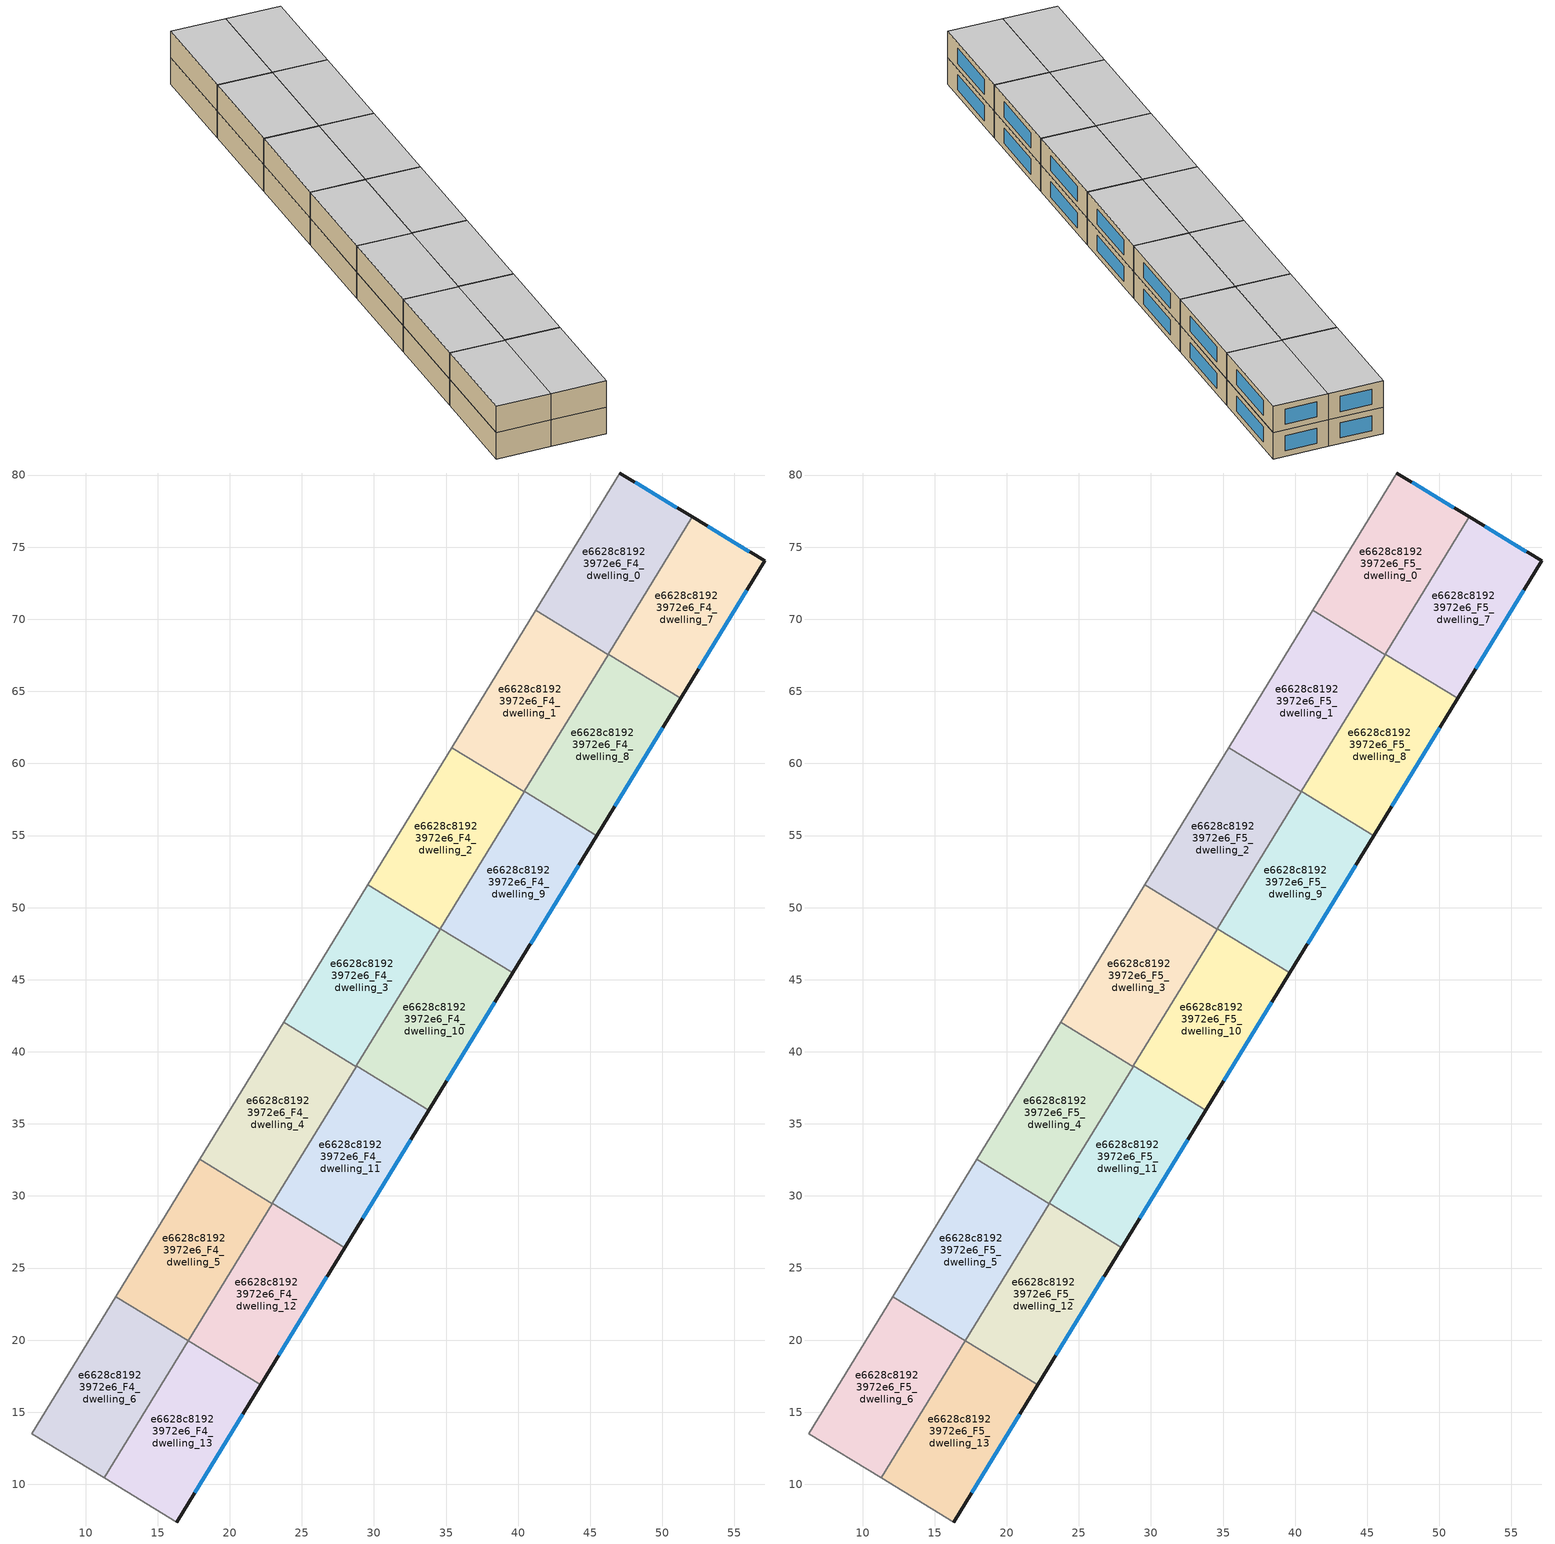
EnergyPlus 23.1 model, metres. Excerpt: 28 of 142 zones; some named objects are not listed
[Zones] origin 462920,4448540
e6628c81923972e6_F4_dwelling_0
 floor to e6628c81923972e6_F3_dwelling_0 (EU_floor_Construction): 52.08,77.09 46.24,67.55 41.22,70.62 47.05,80.14 z12
 wall outside (EU_wall_Construction): 52.08,77.09 47.05,80.14 z12:15
 wall adiabatic (EU_wall_Construction): 47.05,80.14 41.22,70.62 z12:15
 wall to e6628c81923972e6_F4_dwelling_1 (EU_wall_Construction): 41.22,70.62 46.24,67.55 z12:15
 wall to e6628c81923972e6_F4_dwelling_7 (EU_wall_Construction): 46.26,67.58 52.08,77.09 z12:15
 wall to e6628c81923972e6_F4_dwelling_8 (EU_wall_Construction): 46.24,67.55 46.26,67.58 z12:15
 window (EU_Window_Construction): 51,77.75 48.13,79.49 z12.64:14.36
e6628c81923972e6_F4_dwelling_1
 floor to e6628c81923972e6_F3_dwelling_1 (EU_floor_Construction): 46.24,67.55 40.41,58.03 35.39,61.09 41.22,70.62 z12
 wall to e6628c81923972e6_F4_dwelling_2 (EU_wall_Construction): 35.39,61.09 40.41,58.03 z12:15
 wall adiabatic (EU_wall_Construction): 41.22,70.62 35.39,61.09 z12:15
 wall to e6628c81923972e6_F4_dwelling_8 (EU_wall_Construction): 40.43,58.06 46.24,67.55 z12:15
 wall to e6628c81923972e6_F4_dwelling_9 (EU_wall_Construction): 40.41,58.03 40.43,58.06 z12:15
e6628c81923972e6_F4_dwelling_10
 floor to e6628c81923972e6_F3_dwelling_10 (EU_floor_Construction): 39.63,45.47 33.8,35.95 28.78,39.02 34.61,48.54 z12
 wall outside (EU_wall_Construction): 33.8,35.95 39.63,45.47 z12:15
 wall to e6628c81923972e6_F4_dwelling_9 (EU_wall_Construction): 39.63,45.47 34.61,48.54 z12:15
 wall to e6628c81923972e6_F4_dwelling_11 (EU_wall_Construction): 28.78,39.02 33.8,35.95 z12:15
 wall to e6628c81923972e6_F4_dwelling_3 (EU_wall_Construction): 34.58,48.5 28.78,39.02 z12:15
 wall to e6628c81923972e6_F4_dwelling_2 (EU_wall_Construction): 34.61,48.54 34.58,48.5 z12:15
 window (EU_Window_Construction): 35.05,37.99 38.38,43.43 z12.64:14.36
e6628c81923972e6_F4_dwelling_11
 floor to e6628c81923972e6_F3_dwelling_11 (EU_floor_Construction): 33.8,35.95 27.97,26.42 22.96,29.5 28.78,39.02 z12
 wall outside (EU_wall_Construction): 27.97,26.42 33.8,35.95 z12:15
 wall to e6628c81923972e6_F4_dwelling_12 (EU_wall_Construction): 22.96,29.5 27.97,26.42 z12:15
 wall to e6628c81923972e6_F4_dwelling_4 (EU_wall_Construction): 28.76,38.98 22.96,29.5 z12:15
 wall to e6628c81923972e6_F4_dwelling_3 (EU_wall_Construction): 28.78,39.02 28.76,38.98 z12:15
 window (EU_Window_Construction): 29.22,28.46 32.55,33.91 z12.64:14.36
e6628c81923972e6_F4_dwelling_12
 floor to e6628c81923972e6_F3_dwelling_12 (EU_floor_Construction): 27.97,26.42 22.15,16.9 17.13,19.97 22.96,29.5 z12
 wall outside (EU_wall_Construction): 22.15,16.9 27.97,26.42 z12:15
 wall to e6628c81923972e6_F4_dwelling_13 (EU_wall_Construction): 17.13,19.97 22.15,16.9 z12:15
 wall to e6628c81923972e6_F4_dwelling_5 (EU_wall_Construction): 22.93,29.46 17.13,19.97 z12:15
 wall to e6628c81923972e6_F4_dwelling_4 (EU_wall_Construction): 22.95,29.5 22.93,29.46 z12:15
 window (EU_Window_Construction): 23.4,18.94 26.73,24.38 z12.64:14.36
e6628c81923972e6_F4_dwelling_13
 floor to e6628c81923972e6_F3_dwelling_13 (EU_floor_Construction): 22.15,16.9 16.33,7.39 11.3,10.44 17.13,19.97 z12
 wall outside (EU_wall_Construction): 16.33,7.39 22.15,16.9 z12:15
 wall adiabatic (EU_wall_Construction): 11.3,10.44 16.33,7.39 z12:15
 wall to e6628c81923972e6_F4_dwelling_6 (EU_wall_Construction): 17.11,19.95 11.3,10.44 z12:15
 wall to e6628c81923972e6_F4_dwelling_5 (EU_wall_Construction): 17.13,19.97 17.11,19.95 z12:15
 window (EU_Window_Construction): 17.58,9.43 20.9,14.86 z12.64:14.36
e6628c81923972e6_F4_dwelling_2
 floor to e6628c81923972e6_F3_dwelling_2 (EU_floor_Construction): 40.41,58.03 34.58,48.5 29.57,51.57 35.39,61.09 z12
 wall to e6628c81923972e6_F4_dwelling_3 (EU_wall_Construction): 29.57,51.57 34.58,48.5 z12:15
 wall adiabatic (EU_wall_Construction): 35.39,61.09 29.57,51.57 z12:15
 wall to e6628c81923972e6_F4_dwelling_9 (EU_wall_Construction): 34.61,48.54 40.41,58.03 z12:15
e6628c81923972e6_F4_dwelling_3
 floor to e6628c81923972e6_F3_dwelling_3 (EU_floor_Construction): 34.58,48.5 28.76,38.98 23.74,42.05 29.57,51.57 z12
 wall to e6628c81923972e6_F4_dwelling_4 (EU_wall_Construction): 23.74,42.05 28.76,38.98 z12:15
 wall adiabatic (EU_wall_Construction): 29.57,51.57 23.74,42.05 z12:15
e6628c81923972e6_F4_dwelling_4
 floor to e6628c81923972e6_F3_dwelling_4 (EU_floor_Construction): 28.76,38.98 22.93,29.46 17.91,32.53 23.74,42.05 z12
 wall to e6628c81923972e6_F4_dwelling_5 (EU_wall_Construction): 17.91,32.53 22.93,29.46 z12:15
 wall adiabatic (EU_wall_Construction): 23.74,42.05 17.91,32.53 z12:15
e6628c81923972e6_F4_dwelling_5
 floor to e6628c81923972e6_F3_dwelling_5 (EU_floor_Construction): 22.93,29.46 17.11,19.95 12.09,23.02 17.91,32.53 z12
 wall to e6628c81923972e6_F4_dwelling_6 (EU_wall_Construction): 12.09,23.02 17.11,19.95 z12:15
 wall adiabatic (EU_wall_Construction): 17.91,32.53 12.09,23.02 z12:15
e6628c81923972e6_F4_dwelling_6
 floor to e6628c81923972e6_F3_dwelling_6 (EU_floor_Construction): 17.11,19.95 11.3,10.44 6.26,13.5 12.09,23.02 z12
 wall adiabatic (EU_wall_Construction): 12.09,23.02 6.26,13.5 11.3,10.44 z12:15
e6628c81923972e6_F4_dwelling_7
 floor to e6628c81923972e6_F3_dwelling_7 (EU_floor_Construction): 57.11,74.04 51.28,64.51 46.26,67.58 52.08,77.09 z12
 wall outside (EU_wall_Construction): 51.28,64.51 57.11,74.04 52.08,77.09 z12:15
 wall to e6628c81923972e6_F4_dwelling_8 (EU_wall_Construction): 46.26,67.58 51.28,64.51 z12:15
 window (EU_Window_Construction): 56.03,74.7 53.15,76.44 / 52.53,66.55 55.86,72 z12.64:14.36
e6628c81923972e6_F4_dwelling_8
 floor to e6628c81923972e6_F3_dwelling_8 (EU_floor_Construction): 51.28,64.51 45.45,54.99 40.43,58.06 46.26,67.58 z12
 wall outside (EU_wall_Construction): 45.45,54.99 51.28,64.51 z12:15
 wall to e6628c81923972e6_F4_dwelling_9 (EU_wall_Construction): 40.43,58.06 45.45,54.99 z12:15
 window (EU_Window_Construction): 46.7,57.03 50.03,62.47 z12.64:14.36
e6628c81923972e6_F4_dwelling_9
 floor to e6628c81923972e6_F3_dwelling_9 (EU_floor_Construction): 45.45,54.99 39.63,45.47 34.61,48.54 40.43,58.06 z12
 wall outside (EU_wall_Construction): 39.63,45.47 45.45,54.99 z12:15
 window (EU_Window_Construction): 40.87,47.51 44.2,52.95 z12.64:14.36
e6628c81923972e6_F5_dwelling_0
 floor to e6628c81923972e6_F4_dwelling_0 (EU_floor_Construction): 52.08,77.09 46.24,67.55 41.22,70.62 47.05,80.14 z15
 wall outside (EU_wall_Construction): 52.08,77.09 47.05,80.14 z15:18
 wall adiabatic (EU_wall_Construction): 47.05,80.14 41.22,70.62 z15:18
 wall to e6628c81923972e6_F5_dwelling_1 (EU_wall_Construction): 41.22,70.62 46.24,67.55 z15:18
 wall to e6628c81923972e6_F5_dwelling_7 (EU_wall_Construction): 46.26,67.58 52.08,77.09 z15:18
 wall to e6628c81923972e6_F5_dwelling_8 (EU_wall_Construction): 46.24,67.55 46.26,67.58 z15:18
 window (EU_Window_Construction): 51,77.75 48.13,79.49 z15.64:17.36
 ceiling to e6628c81923972e6_F6_dwelling_0 (EU_floor_Construction): 46.24,67.55 52.08,77.09 47.05,80.14 41.22,70.62 z18
e6628c81923972e6_F5_dwelling_1
 floor to e6628c81923972e6_F4_dwelling_1 (EU_floor_Construction): 46.24,67.55 40.41,58.03 35.39,61.09 41.22,70.62 z15
 wall to e6628c81923972e6_F5_dwelling_2 (EU_wall_Construction): 35.39,61.09 40.41,58.03 z15:18
 wall adiabatic (EU_wall_Construction): 41.22,70.62 35.39,61.09 z15:18
 wall to e6628c81923972e6_F5_dwelling_8 (EU_wall_Construction): 40.43,58.06 46.24,67.55 z15:18
 wall to e6628c81923972e6_F5_dwelling_9 (EU_wall_Construction): 40.41,58.03 40.43,58.06 z15:18
 ceiling to e6628c81923972e6_F6_dwelling_1 (EU_floor_Construction): 40.41,58.03 46.24,67.55 41.22,70.62 35.39,61.09 z18
e6628c81923972e6_F5_dwelling_10
 floor to e6628c81923972e6_F4_dwelling_10 (EU_floor_Construction): 39.63,45.47 33.8,35.95 28.78,39.02 34.61,48.54 z15
 wall outside (EU_wall_Construction): 33.8,35.95 39.63,45.47 z15:18
 wall to e6628c81923972e6_F5_dwelling_9 (EU_wall_Construction): 39.63,45.47 34.61,48.54 z15:18
 wall to e6628c81923972e6_F5_dwelling_11 (EU_wall_Construction): 28.78,39.02 33.8,35.95 z15:18
 wall to e6628c81923972e6_F5_dwelling_3 (EU_wall_Construction): 34.58,48.5 28.78,39.02 z15:18
 wall to e6628c81923972e6_F5_dwelling_2 (EU_wall_Construction): 34.61,48.54 34.58,48.5 z15:18
 window (EU_Window_Construction): 35.05,37.99 38.38,43.43 z15.64:17.36
 ceiling to e6628c81923972e6_F6_dwelling_10 (EU_floor_Construction): 33.8,35.95 39.63,45.47 34.61,48.54 28.78,39.02 z18
e6628c81923972e6_F5_dwelling_11
 floor to e6628c81923972e6_F4_dwelling_11 (EU_floor_Construction): 33.8,35.95 27.97,26.42 22.96,29.5 28.78,39.02 z15
 wall outside (EU_wall_Construction): 27.97,26.42 33.8,35.95 z15:18
 wall to e6628c81923972e6_F5_dwelling_12 (EU_wall_Construction): 22.96,29.5 27.97,26.42 z15:18
 wall to e6628c81923972e6_F5_dwelling_4 (EU_wall_Construction): 28.76,38.98 22.96,29.5 z15:18
 wall to e6628c81923972e6_F5_dwelling_3 (EU_wall_Construction): 28.78,39.02 28.76,38.98 z15:18
 window (EU_Window_Construction): 29.22,28.46 32.55,33.91 z15.64:17.36
 ceiling to e6628c81923972e6_F6_dwelling_11 (EU_floor_Construction): 27.97,26.42 33.8,35.95 28.78,39.02 22.96,29.5 z18
e6628c81923972e6_F5_dwelling_12
 floor to e6628c81923972e6_F4_dwelling_12 (EU_floor_Construction): 27.97,26.42 22.15,16.9 17.13,19.97 22.96,29.5 z15
 wall outside (EU_wall_Construction): 22.15,16.9 27.97,26.42 z15:18
 wall to e6628c81923972e6_F5_dwelling_13 (EU_wall_Construction): 17.13,19.97 22.15,16.9 z15:18
 wall to e6628c81923972e6_F5_dwelling_5 (EU_wall_Construction): 22.93,29.46 17.13,19.97 z15:18
 wall to e6628c81923972e6_F5_dwelling_4 (EU_wall_Construction): 22.95,29.5 22.93,29.46 z15:18
 window (EU_Window_Construction): 23.4,18.94 26.73,24.38 z15.64:17.36
 ceiling to e6628c81923972e6_F6_dwelling_12 (EU_floor_Construction): 22.15,16.9 27.97,26.42 22.96,29.5 17.13,19.97 z18
e6628c81923972e6_F5_dwelling_13
 floor to e6628c81923972e6_F4_dwelling_13 (EU_floor_Construction): 22.15,16.9 16.33,7.39 11.3,10.44 17.13,19.97 z15
 wall outside (EU_wall_Construction): 16.33,7.39 22.15,16.9 z15:18
 wall adiabatic (EU_wall_Construction): 11.3,10.44 16.33,7.39 z15:18
 wall to e6628c81923972e6_F5_dwelling_6 (EU_wall_Construction): 17.11,19.95 11.3,10.44 z15:18
 wall to e6628c81923972e6_F5_dwelling_5 (EU_wall_Construction): 17.13,19.97 17.11,19.95 z15:18
 window (EU_Window_Construction): 17.58,9.43 20.9,14.86 z15.64:17.36
 ceiling to e6628c81923972e6_F6_dwelling_13 (EU_floor_Construction): 16.33,7.39 22.15,16.9 17.13,19.97 11.3,10.44 z18
e6628c81923972e6_F5_dwelling_2
 floor to e6628c81923972e6_F4_dwelling_2 (EU_floor_Construction): 40.41,58.03 34.58,48.5 29.57,51.57 35.39,61.09 z15
 wall to e6628c81923972e6_F5_dwelling_3 (EU_wall_Construction): 29.57,51.57 34.58,48.5 z15:18
 wall adiabatic (EU_wall_Construction): 35.39,61.09 29.57,51.57 z15:18
 wall to e6628c81923972e6_F5_dwelling_9 (EU_wall_Construction): 34.61,48.54 40.41,58.03 z15:18
 ceiling to e6628c81923972e6_F6_dwelling_2 (EU_floor_Construction): 34.58,48.5 40.41,58.03 35.39,61.09 29.57,51.57 z18
e6628c81923972e6_F5_dwelling_3
 floor to e6628c81923972e6_F4_dwelling_3 (EU_floor_Construction): 34.58,48.5 28.76,38.98 23.74,42.05 29.57,51.57 z15
 wall to e6628c81923972e6_F5_dwelling_4 (EU_wall_Construction): 23.74,42.05 28.76,38.98 z15:18
 wall adiabatic (EU_wall_Construction): 29.57,51.57 23.74,42.05 z15:18
 ceiling to e6628c81923972e6_F6_dwelling_3 (EU_floor_Construction): 28.76,38.98 34.58,48.5 29.57,51.57 23.74,42.05 z18
e6628c81923972e6_F5_dwelling_4
 floor to e6628c81923972e6_F4_dwelling_4 (EU_floor_Construction): 28.76,38.98 22.93,29.46 17.91,32.53 23.74,42.05 z15
 wall to e6628c81923972e6_F5_dwelling_5 (EU_wall_Construction): 17.91,32.53 22.93,29.46 z15:18
 wall adiabatic (EU_wall_Construction): 23.74,42.05 17.91,32.53 z15:18
 ceiling to e6628c81923972e6_F6_dwelling_4 (EU_floor_Construction): 22.93,29.46 28.76,38.98 23.74,42.05 17.91,32.53 z18
e6628c81923972e6_F5_dwelling_5
 floor to e6628c81923972e6_F4_dwelling_5 (EU_floor_Construction): 22.93,29.46 17.11,19.95 12.09,23.02 17.91,32.53 z15
 wall to e6628c81923972e6_F5_dwelling_6 (EU_wall_Construction): 12.09,23.02 17.11,19.95 z15:18
 wall adiabatic (EU_wall_Construction): 17.91,32.53 12.09,23.02 z15:18
 ceiling to e6628c81923972e6_F6_dwelling_5 (EU_floor_Construction): 17.11,19.95 22.93,29.46 17.91,32.53 12.09,23.02 z18
e6628c81923972e6_F5_dwelling_6
 floor to e6628c81923972e6_F4_dwelling_6 (EU_floor_Construction): 17.11,19.95 11.3,10.44 6.26,13.5 12.09,23.02 z15
 wall adiabatic (EU_wall_Construction): 12.09,23.02 6.26,13.5 11.3,10.44 z15:18
 ceiling to e6628c81923972e6_F6_dwelling_6 (EU_floor_Construction): 11.3,10.44 17.11,19.95 12.09,23.02 6.26,13.5 z18
e6628c81923972e6_F5_dwelling_7
 floor to e6628c81923972e6_F4_dwelling_7 (EU_floor_Construction): 57.11,74.04 51.28,64.51 46.26,67.58 52.08,77.09 z15
 wall outside (EU_wall_Construction): 51.28,64.51 57.11,74.04 52.08,77.09 z15:18
 wall to e6628c81923972e6_F5_dwelling_8 (EU_wall_Construction): 46.26,67.58 51.28,64.51 z15:18
 window (EU_Window_Construction): 56.03,74.7 53.15,76.44 / 52.53,66.55 55.86,72 z15.64:17.36
 ceiling to e6628c81923972e6_F6_dwelling_7 (EU_floor_Construction): 51.28,64.51 57.11,74.04 52.08,77.09 46.26,67.58 z18
e6628c81923972e6_F5_dwelling_8
 floor to e6628c81923972e6_F4_dwelling_8 (EU_floor_Construction): 51.28,64.51 45.45,54.99 40.43,58.06 46.26,67.58 z15
 wall outside (EU_wall_Construction): 45.45,54.99 51.28,64.51 z15:18
 wall to e6628c81923972e6_F5_dwelling_9 (EU_wall_Construction): 40.43,58.06 45.45,54.99 z15:18
 window (EU_Window_Construction): 46.7,57.03 50.03,62.47 z15.64:17.36
 ceiling to e6628c81923972e6_F6_dwelling_8 (EU_floor_Construction): 45.45,54.99 51.28,64.51 46.26,67.58 40.43,58.06 z18
e6628c81923972e6_F5_dwelling_9
 floor to e6628c81923972e6_F4_dwelling_9 (EU_floor_Construction): 45.45,54.99 39.63,45.47 34.61,48.54 40.43,58.06 z15
 wall outside (EU_wall_Construction): 39.63,45.47 45.45,54.99 z15:18
 window (EU_Window_Construction): 40.87,47.51 44.2,52.95 z15.64:17.36
 ceiling to e6628c81923972e6_F6_dwelling_9 (EU_floor_Construction): 39.63,45.47 45.45,54.99 40.43,58.06 34.61,48.54 z18
[Building]
EU S2 Campaign: North Axis=0; Terrain=City; Solar Distribution=FullExterior
[Site:Location]
Yerevan-Zvartnots.Intl.AP: Latitude=40.15; Longitude=44.383; Time Zone=4; Elevation=854
[SizingPeriod:WeatherFileDays]
AnnualSizingPeriod: Begin Month=1; Begin Day of Month=1; End Month=12; End Day of Month=31; Day of Week for Start Day=Monday; Use Weather File Daylight Saving Period=No; Use Weather File Rain and Snow Indicators=No
[MATERIAL]
EU_InternalMass_Material: Roughness=MediumRough; Thickness=0.1; Conductivity=1; Density=1800; Specific Heat=900; Thermal Absorptance=0.9; Solar Absorptance=0.7; Visible Absorptance=0.7
[MATERIAL:NOMASS] Roughness=MediumRough; Thermal Absorptance=0.9; Solar Absorptance=0.7; Visible Absorptance=0.7
Name | Thermal Resistance
EU_wall_NoMass | 1.05043
EU_floor_NoMass | 0.478065
[WINDOWMATERIAL:SIMPLEGLAZINGSYSTEM]
EU_Window_SimpleGlazing: UFactor=2.5566; Solar Heat Gain Coefficient=0.75; Visible Transmittance=0.75
[CONSTRUCTION]
EU_wall_Construction: EU_wall_NoMass
EU_floor_Construction: EU_floor_NoMass
EU_Window_Construction: EU_Window_SimpleGlazing
EU_InternalMass_Construction: EU_InternalMass_Material
[ZONE] Type=1; Multiplier=1; Ceiling Height=autocalculate; Floor Area=autocalculate; Part of Total Floor Area=Yes
Name | Volume
e6628c81923972e6_F4_dwelling_0; e6628c81923972e6_F5_dwelling_0 | 197.069
e6628c81923972e6_F4_dwelling_1; e6628c81923972e6_F5_dwelling_1; e6628c81923972e6_F4_dwelling_3; e6628c81923972e6_F5_dwelling_3 | 197.068
e6628c81923972e6_F4_dwelling_10; e6628c81923972e6_F5_dwelling_10 | 197.058
e6628c81923972e6_F4_dwelling_11; e6628c81923972e6_F5_dwelling_11 | 197.057
e6628c81923972e6_F4_dwelling_12; e6628c81923972e6_F5_dwelling_12 | 197.076
e6628c81923972e6_F4_dwelling_13; e6628c81923972e6_F5_dwelling_13 | 197.071
e6628c81923972e6_F4_dwelling_2; e6628c81923972e6_F5_dwelling_2 | 197.05
e6628c81923972e6_F4_dwelling_4; e6628c81923972e6_F5_dwelling_4 | 197.063
e6628c81923972e6_F4_dwelling_5; e6628c81923972e6_F5_dwelling_5; e6628c81923972e6_F4_dwelling_7; e6628c81923972e6_F5_dwelling_7 | 197.055
e6628c81923972e6_F4_dwelling_6; e6628c81923972e6_F5_dwelling_6 | 197.06
e6628c81923972e6_F4_dwelling_8; e6628c81923972e6_F5_dwelling_8 | 197.074
e6628c81923972e6_F4_dwelling_9; e6628c81923972e6_F5_dwelling_9 | 197.078
[INTERNALMASS] Construction=EU_InternalMass_Construction
Name | Zone or ZoneList | Surface Area
e6628c81923972e6_F4_dwelling_0_EU_InternalMass | e6628c81923972e6_F4_dwelling_0 | 65.6898
e6628c81923972e6_F4_dwelling_1_EU_InternalMass | e6628c81923972e6_F4_dwelling_1 | 65.6892
e6628c81923972e6_F4_dwelling_2_EU_InternalMass | e6628c81923972e6_F4_dwelling_2 | 65.6834
e6628c81923972e6_F4_dwelling_3_EU_InternalMass | e6628c81923972e6_F4_dwelling_3 | 65.6893
e6628c81923972e6_F4_dwelling_4_EU_InternalMass | e6628c81923972e6_F4_dwelling_4 | 65.6879
e6628c81923972e6_F4_dwelling_5_EU_InternalMass | e6628c81923972e6_F4_dwelling_5 | 65.6849
e6628c81923972e6_F4_dwelling_6_EU_InternalMass | e6628c81923972e6_F4_dwelling_6 | 65.6867
e6628c81923972e6_F4_dwelling_7_EU_InternalMass | e6628c81923972e6_F4_dwelling_7 | 65.6851
e6628c81923972e6_F4_dwelling_8_EU_InternalMass | e6628c81923972e6_F4_dwelling_8 | 65.6912
e6628c81923972e6_F4_dwelling_9_EU_InternalMass | e6628c81923972e6_F4_dwelling_9 | 65.6925
e6628c81923972e6_F4_dwelling_10_EU_InternalMass | e6628c81923972e6_F4_dwelling_10 | 65.6862
e6628c81923972e6_F4_dwelling_11_EU_InternalMass | e6628c81923972e6_F4_dwelling_11 | 65.6858
e6628c81923972e6_F4_dwelling_12_EU_InternalMass | e6628c81923972e6_F4_dwelling_12 | 65.6921
e6628c81923972e6_F4_dwelling_13_EU_InternalMass | e6628c81923972e6_F4_dwelling_13 | 65.6905
e6628c81923972e6_F5_dwelling_0_EU_InternalMass | e6628c81923972e6_F5_dwelling_0 | 65.6898
e6628c81923972e6_F5_dwelling_1_EU_InternalMass | e6628c81923972e6_F5_dwelling_1 | 65.6892
e6628c81923972e6_F5_dwelling_2_EU_InternalMass | e6628c81923972e6_F5_dwelling_2 | 65.6834
e6628c81923972e6_F5_dwelling_3_EU_InternalMass | e6628c81923972e6_F5_dwelling_3 | 65.6893
e6628c81923972e6_F5_dwelling_4_EU_InternalMass | e6628c81923972e6_F5_dwelling_4 | 65.6879
e6628c81923972e6_F5_dwelling_5_EU_InternalMass | e6628c81923972e6_F5_dwelling_5 | 65.6849
e6628c81923972e6_F5_dwelling_6_EU_InternalMass | e6628c81923972e6_F5_dwelling_6 | 65.6867
e6628c81923972e6_F5_dwelling_7_EU_InternalMass | e6628c81923972e6_F5_dwelling_7 | 65.6851
e6628c81923972e6_F5_dwelling_8_EU_InternalMass | e6628c81923972e6_F5_dwelling_8 | 65.6912
e6628c81923972e6_F5_dwelling_9_EU_InternalMass | e6628c81923972e6_F5_dwelling_9 | 65.6925
e6628c81923972e6_F5_dwelling_10_EU_InternalMass | e6628c81923972e6_F5_dwelling_10 | 65.6862
e6628c81923972e6_F5_dwelling_11_EU_InternalMass | e6628c81923972e6_F5_dwelling_11 | 65.6858
e6628c81923972e6_F5_dwelling_12_EU_InternalMass | e6628c81923972e6_F5_dwelling_12 | 65.6921
e6628c81923972e6_F5_dwelling_13_EU_InternalMass | e6628c81923972e6_F5_dwelling_13 | 65.6905
[OTHEREQUIPMENT] Fuel Type=Electricity; Design Level Calculation Method=Watts/Area; Power per Zone Floor Area=1; Fraction Latent=0; Fraction Radiant=0; Fraction Lost=0; Carbon Dioxide Generation Rate=0; EndUse Subcategory=EU_Step8_InternalGains
Name | Zone or ZoneList or Space or SpaceList | Schedule
EU_Step8_InternalGain_e6628c81923972e6_F4_dwelling_0_f000 | e6628c81923972e6_F4_dwelling_0 | EU_Step8_GainSchedule_e6628c81923972e6_F4_dwelling_0_f000
EU_Step8_InternalGain_e6628c81923972e6_F4_dwelling_1_f000 | e6628c81923972e6_F4_dwelling_1 | EU_Step8_GainSchedule_e6628c81923972e6_F4_dwelling_1_f000
EU_Step8_InternalGain_e6628c81923972e6_F4_dwelling_2_f000 | e6628c81923972e6_F4_dwelling_2 | EU_Step8_GainSchedule_e6628c81923972e6_F4_dwelling_2_f000
EU_Step8_InternalGain_e6628c81923972e6_F4_dwelling_3_f000 | e6628c81923972e6_F4_dwelling_3 | EU_Step8_GainSchedule_e6628c81923972e6_F4_dwelling_3_f000
EU_Step8_InternalGain_e6628c81923972e6_F4_dwelling_4_f000 | e6628c81923972e6_F4_dwelling_4 | EU_Step8_GainSchedule_e6628c81923972e6_F4_dwelling_4_f000
EU_Step8_InternalGain_e6628c81923972e6_F4_dwelling_5_f000 | e6628c81923972e6_F4_dwelling_5 | EU_Step8_GainSchedule_e6628c81923972e6_F4_dwelling_5_f000
EU_Step8_InternalGain_e6628c81923972e6_F4_dwelling_6_f000 | e6628c81923972e6_F4_dwelling_6 | EU_Step8_GainSchedule_e6628c81923972e6_F4_dwelling_6_f000
EU_Step8_InternalGain_e6628c81923972e6_F4_dwelling_7_f000 | e6628c81923972e6_F4_dwelling_7 | EU_Step8_GainSchedule_e6628c81923972e6_F4_dwelling_7_f000
EU_Step8_InternalGain_e6628c81923972e6_F4_dwelling_8_f000 | e6628c81923972e6_F4_dwelling_8 | EU_Step8_GainSchedule_e6628c81923972e6_F4_dwelling_8_f000
EU_Step8_InternalGain_e6628c81923972e6_F4_dwelling_9_f000 | e6628c81923972e6_F4_dwelling_9 | EU_Step8_GainSchedule_e6628c81923972e6_F4_dwelling_9_f000
EU_Step8_InternalGain_e6628c81923972e6_F4_dwelling_10_f000 | e6628c81923972e6_F4_dwelling_10 | EU_Step8_GainSchedule_e6628c81923972e6_F4_dwelling_10_f000
EU_Step8_InternalGain_e6628c81923972e6_F4_dwelling_11_f000 | e6628c81923972e6_F4_dwelling_11 | EU_Step8_GainSchedule_e6628c81923972e6_F4_dwelling_11_f000
EU_Step8_InternalGain_e6628c81923972e6_F4_dwelling_12_f000 | e6628c81923972e6_F4_dwelling_12 | EU_Step8_GainSchedule_e6628c81923972e6_F4_dwelling_12_f000
EU_Step8_InternalGain_e6628c81923972e6_F4_dwelling_13_f000 | e6628c81923972e6_F4_dwelling_13 | EU_Step8_GainSchedule_e6628c81923972e6_F4_dwelling_13_f000
EU_Step8_InternalGain_e6628c81923972e6_F5_dwelling_0_f000 | e6628c81923972e6_F5_dwelling_0 | EU_Step8_GainSchedule_e6628c81923972e6_F5_dwelling_0_f000
EU_Step8_InternalGain_e6628c81923972e6_F5_dwelling_1_f000 | e6628c81923972e6_F5_dwelling_1 | EU_Step8_GainSchedule_e6628c81923972e6_F5_dwelling_1_f000
EU_Step8_InternalGain_e6628c81923972e6_F5_dwelling_2_f000 | e6628c81923972e6_F5_dwelling_2 | EU_Step8_GainSchedule_e6628c81923972e6_F5_dwelling_2_f000
EU_Step8_InternalGain_e6628c81923972e6_F5_dwelling_3_f000 | e6628c81923972e6_F5_dwelling_3 | EU_Step8_GainSchedule_e6628c81923972e6_F5_dwelling_3_f000
EU_Step8_InternalGain_e6628c81923972e6_F5_dwelling_4_f000 | e6628c81923972e6_F5_dwelling_4 | EU_Step8_GainSchedule_e6628c81923972e6_F5_dwelling_4_f000
EU_Step8_InternalGain_e6628c81923972e6_F5_dwelling_5_f000 | e6628c81923972e6_F5_dwelling_5 | EU_Step8_GainSchedule_e6628c81923972e6_F5_dwelling_5_f000
EU_Step8_InternalGain_e6628c81923972e6_F5_dwelling_6_f000 | e6628c81923972e6_F5_dwelling_6 | EU_Step8_GainSchedule_e6628c81923972e6_F5_dwelling_6_f000
EU_Step8_InternalGain_e6628c81923972e6_F5_dwelling_7_f000 | e6628c81923972e6_F5_dwelling_7 | EU_Step8_GainSchedule_e6628c81923972e6_F5_dwelling_7_f000
EU_Step8_InternalGain_e6628c81923972e6_F5_dwelling_8_f000 | e6628c81923972e6_F5_dwelling_8 | EU_Step8_GainSchedule_e6628c81923972e6_F5_dwelling_8_f000
EU_Step8_InternalGain_e6628c81923972e6_F5_dwelling_9_f000 | e6628c81923972e6_F5_dwelling_9 | EU_Step8_GainSchedule_e6628c81923972e6_F5_dwelling_9_f000
EU_Step8_InternalGain_e6628c81923972e6_F5_dwelling_10_f000 | e6628c81923972e6_F5_dwelling_10 | EU_Step8_GainSchedule_e6628c81923972e6_F5_dwelling_10_f000
EU_Step8_InternalGain_e6628c81923972e6_F5_dwelling_11_f000 | e6628c81923972e6_F5_dwelling_11 | EU_Step8_GainSchedule_e6628c81923972e6_F5_dwelling_11_f000
EU_Step8_InternalGain_e6628c81923972e6_F5_dwelling_12_f000 | e6628c81923972e6_F5_dwelling_12 | EU_Step8_GainSchedule_e6628c81923972e6_F5_dwelling_12_f000
EU_Step8_InternalGain_e6628c81923972e6_F5_dwelling_13_f000 | e6628c81923972e6_F5_dwelling_13 | EU_Step8_GainSchedule_e6628c81923972e6_F5_dwelling_13_f000
[ZONEVENTILATION:DESIGNFLOWRATE] Schedule=EU_AlwaysOn; Design Flow Rate Calculation Method=AirChanges/Hour; Air Changes per Hour=0.557805; Ventilation Type=Natural; Fan Pressure Rise=0; Fan Total Efficiency=1; Constant Term Coefficient=1; Temperature Term Coefficient=0; Velocity Term Coefficient=0; Velocity Squared Term Coefficient=0; Minimum Indoor Temperature=-100; Maximum Indoor Temperature=100; Delta Temperature=-100; Minimum Outdoor Temperature=-100; Maximum Outdoor Temperature=100; Maximum Wind Speed=40
Name | Zone or ZoneList or Space or SpaceList
EU_ConstantAir_e6628c81923972e6_F4_dwelling_0 | e6628c81923972e6_F4_dwelling_0
EU_ConstantAir_e6628c81923972e6_F4_dwelling_1 | e6628c81923972e6_F4_dwelling_1
EU_ConstantAir_e6628c81923972e6_F4_dwelling_2 | e6628c81923972e6_F4_dwelling_2
EU_ConstantAir_e6628c81923972e6_F4_dwelling_3 | e6628c81923972e6_F4_dwelling_3
EU_ConstantAir_e6628c81923972e6_F4_dwelling_4 | e6628c81923972e6_F4_dwelling_4
EU_ConstantAir_e6628c81923972e6_F4_dwelling_5 | e6628c81923972e6_F4_dwelling_5
EU_ConstantAir_e6628c81923972e6_F4_dwelling_6 | e6628c81923972e6_F4_dwelling_6
EU_ConstantAir_e6628c81923972e6_F4_dwelling_7 | e6628c81923972e6_F4_dwelling_7
EU_ConstantAir_e6628c81923972e6_F4_dwelling_8 | e6628c81923972e6_F4_dwelling_8
EU_ConstantAir_e6628c81923972e6_F4_dwelling_9 | e6628c81923972e6_F4_dwelling_9
EU_ConstantAir_e6628c81923972e6_F4_dwelling_10 | e6628c81923972e6_F4_dwelling_10
EU_ConstantAir_e6628c81923972e6_F4_dwelling_11 | e6628c81923972e6_F4_dwelling_11
EU_ConstantAir_e6628c81923972e6_F4_dwelling_12 | e6628c81923972e6_F4_dwelling_12
EU_ConstantAir_e6628c81923972e6_F4_dwelling_13 | e6628c81923972e6_F4_dwelling_13
EU_ConstantAir_e6628c81923972e6_F5_dwelling_0 | e6628c81923972e6_F5_dwelling_0
EU_ConstantAir_e6628c81923972e6_F5_dwelling_1 | e6628c81923972e6_F5_dwelling_1
EU_ConstantAir_e6628c81923972e6_F5_dwelling_2 | e6628c81923972e6_F5_dwelling_2
EU_ConstantAir_e6628c81923972e6_F5_dwelling_3 | e6628c81923972e6_F5_dwelling_3
EU_ConstantAir_e6628c81923972e6_F5_dwelling_4 | e6628c81923972e6_F5_dwelling_4
EU_ConstantAir_e6628c81923972e6_F5_dwelling_5 | e6628c81923972e6_F5_dwelling_5
EU_ConstantAir_e6628c81923972e6_F5_dwelling_6 | e6628c81923972e6_F5_dwelling_6
EU_ConstantAir_e6628c81923972e6_F5_dwelling_7 | e6628c81923972e6_F5_dwelling_7
EU_ConstantAir_e6628c81923972e6_F5_dwelling_8 | e6628c81923972e6_F5_dwelling_8
EU_ConstantAir_e6628c81923972e6_F5_dwelling_9 | e6628c81923972e6_F5_dwelling_9
EU_ConstantAir_e6628c81923972e6_F5_dwelling_10 | e6628c81923972e6_F5_dwelling_10
EU_ConstantAir_e6628c81923972e6_F5_dwelling_11 | e6628c81923972e6_F5_dwelling_11
EU_ConstantAir_e6628c81923972e6_F5_dwelling_12 | e6628c81923972e6_F5_dwelling_12
EU_ConstantAir_e6628c81923972e6_F5_dwelling_13 | e6628c81923972e6_F5_dwelling_13
[HVACTEMPLATE:ZONE:IDEALLOADSAIRSYSTEM] System Availability Schedule=EU_AlwaysOn; Maximum Heating Supply Air Temperature=50; Minimum Cooling Supply Air Temperature=13; Maximum Heating Supply Air Humidity Ratio=0.0156; Minimum Cooling Supply Air Humidity Ratio=0.0077; Heating Limit=NoLimit; Cooling Limit=NoLimit; Heating Availability Schedule=EU_AlwaysOn; Cooling Availability Schedule=EU_CoolingOff; Dehumidification Control Type=ConstantSensibleHeatRatio; Cooling Sensible Heat Ratio=0.7; Dehumidification Setpoint=60; Humidification Control Type=None; Humidification Setpoint=30; Outdoor Air Method=None; Outdoor Air Flow Rate per Person=0.00944; Outdoor Air Flow Rate per Zone Floor Area=0; Outdoor Air Flow Rate per Zone=0; Demand Controlled Ventilation Type=None; Outdoor Air Economizer Type=NoEconomizer; Heat Recovery Type=None; Sensible Heat Recovery Effectiveness=0.7; Latent Heat Recovery Effectiveness=0.65
Name | Template Thermostat
e6628c81923972e6_F4_dwelling_0 | EU_HeatOnly_e6628c81923972e6_F4_dwelling_0
e6628c81923972e6_F4_dwelling_1 | EU_HeatOnly_e6628c81923972e6_F4_dwelling_1
e6628c81923972e6_F4_dwelling_2 | EU_HeatOnly_e6628c81923972e6_F4_dwelling_2
e6628c81923972e6_F4_dwelling_3 | EU_HeatOnly_e6628c81923972e6_F4_dwelling_3
e6628c81923972e6_F4_dwelling_4 | EU_HeatOnly_e6628c81923972e6_F4_dwelling_4
e6628c81923972e6_F4_dwelling_5 | EU_HeatOnly_e6628c81923972e6_F4_dwelling_5
e6628c81923972e6_F4_dwelling_6 | EU_HeatOnly_e6628c81923972e6_F4_dwelling_6
e6628c81923972e6_F4_dwelling_7 | EU_HeatOnly_e6628c81923972e6_F4_dwelling_7
e6628c81923972e6_F4_dwelling_8 | EU_HeatOnly_e6628c81923972e6_F4_dwelling_8
e6628c81923972e6_F4_dwelling_9 | EU_HeatOnly_e6628c81923972e6_F4_dwelling_9
e6628c81923972e6_F4_dwelling_10 | EU_HeatOnly_e6628c81923972e6_F4_dwelling_10
e6628c81923972e6_F4_dwelling_11 | EU_HeatOnly_e6628c81923972e6_F4_dwelling_11
e6628c81923972e6_F4_dwelling_12 | EU_HeatOnly_e6628c81923972e6_F4_dwelling_12
e6628c81923972e6_F4_dwelling_13 | EU_HeatOnly_e6628c81923972e6_F4_dwelling_13
e6628c81923972e6_F5_dwelling_0 | EU_HeatOnly_e6628c81923972e6_F5_dwelling_0
e6628c81923972e6_F5_dwelling_1 | EU_HeatOnly_e6628c81923972e6_F5_dwelling_1
e6628c81923972e6_F5_dwelling_2 | EU_HeatOnly_e6628c81923972e6_F5_dwelling_2
e6628c81923972e6_F5_dwelling_3 | EU_HeatOnly_e6628c81923972e6_F5_dwelling_3
e6628c81923972e6_F5_dwelling_4 | EU_HeatOnly_e6628c81923972e6_F5_dwelling_4
e6628c81923972e6_F5_dwelling_5 | EU_HeatOnly_e6628c81923972e6_F5_dwelling_5
e6628c81923972e6_F5_dwelling_6 | EU_HeatOnly_e6628c81923972e6_F5_dwelling_6
e6628c81923972e6_F5_dwelling_7 | EU_HeatOnly_e6628c81923972e6_F5_dwelling_7
e6628c81923972e6_F5_dwelling_8 | EU_HeatOnly_e6628c81923972e6_F5_dwelling_8
e6628c81923972e6_F5_dwelling_9 | EU_HeatOnly_e6628c81923972e6_F5_dwelling_9
e6628c81923972e6_F5_dwelling_10 | EU_HeatOnly_e6628c81923972e6_F5_dwelling_10
e6628c81923972e6_F5_dwelling_11 | EU_HeatOnly_e6628c81923972e6_F5_dwelling_11
e6628c81923972e6_F5_dwelling_12 | EU_HeatOnly_e6628c81923972e6_F5_dwelling_12
e6628c81923972e6_F5_dwelling_13 | EU_HeatOnly_e6628c81923972e6_F5_dwelling_13
[SIZING:ZONE] Zone Cooling Design Supply Air Temperature Input Method=SupplyAirTemperature; Zone Cooling Design Supply Air Temperature=13; Zone Heating Design Supply Air Temperature Input Method=SupplyAirTemperature; Zone Heating Design Supply Air Temperature=50; Zone Cooling Design Supply Air Humidity Ratio=0.008; Zone Heating Design Supply Air Humidity Ratio=0.008; Cooling Design Air Flow Method=DesignDay; Cooling Design Air Flow Rate=0; Cooling Minimum Air Flow per Zone Floor Area=0.000762; Cooling Minimum Air Flow=0; Cooling Minimum Air Flow Fraction=0.2; Heating Design Air Flow Method=DesignDay; Heating Design Air Flow Rate=0; Heating Maximum Air Flow per Zone Floor Area=0.002032; Heating Maximum Air Flow=0.141576; Heating Maximum Air Flow Fraction=0.3; Account for Dedicated Outdoor Air System=No; Dedicated Outdoor Air System Control Strategy=NeutralSupplyAir; Dedicated Outdoor Air Low Setpoint Temperature for Design=autosize; Dedicated Outdoor Air High Setpoint Temperature for Design=autosize; Zone Load Sizing Method=Sensible Load Only No Latent Load; Zone Latent Cooling Design Supply Air Humidity Ratio Input Method=HumidityRatioDifference; Zone Cooling Design Supply Air Humidity Ratio Difference=0.005; Zone Latent Heating Design Supply Air Humidity Ratio Input Method=HumidityRatioDifference; Zone Humidification Design Supply Air Humidity Ratio Difference=0.005
e6628c81923972e6_F4_dwelling_0; e6628c81923972e6_F4_dwelling_1; e6628c81923972e6_F4_dwelling_2; e6628c81923972e6_F4_dwelling_3; e6628c81923972e6_F4_dwelling_4; e6628c81923972e6_F4_dwelling_5; e6628c81923972e6_F4_dwelling_6; e6628c81923972e6_F4_dwelling_7; e6628c81923972e6_F4_dwelling_8; e6628c81923972e6_F4_dwelling_9; e6628c81923972e6_F4_dwelling_10; e6628c81923972e6_F4_dwelling_11; e6628c81923972e6_F4_dwelling_12; e6628c81923972e6_F4_dwelling_13; e6628c81923972e6_F5_dwelling_0; e6628c81923972e6_F5_dwelling_1; e6628c81923972e6_F5_dwelling_2; e6628c81923972e6_F5_dwelling_3; e6628c81923972e6_F5_dwelling_4; e6628c81923972e6_F5_dwelling_5; e6628c81923972e6_F5_dwelling_6; e6628c81923972e6_F5_dwelling_7; e6628c81923972e6_F5_dwelling_8; e6628c81923972e6_F5_dwelling_9; e6628c81923972e6_F5_dwelling_10; e6628c81923972e6_F5_dwelling_11; e6628c81923972e6_F5_dwelling_12; e6628c81923972e6_F5_dwelling_13
[SCHEDULE:CONSTANT]
Name | Hourly Value
EU_AlwaysOn | 1
EU_CoolingOff | 0
[SCHEDULE:FILE] Column Number=1; Rows to Skip at Top=0; Number of Hours of Data=8760; Column Separator=Comma; Interpolate to Timestep=No; Minutes per Item=60; Adjust Schedule for Daylight Savings=Yes
Name | File
EU_Step8_GainSchedule_e6628c81923972e6_F4_dwelling_0_f000 | ../../schedules/e6628c81923972e6/e6628c81923972e6_F4_dwelling_0_f000_gain.csv
EU_Step8_GainSchedule_e6628c81923972e6_F4_dwelling_1_f000 | ../../schedules/e6628c81923972e6/e6628c81923972e6_F4_dwelling_1_f000_gain.csv
EU_Step8_GainSchedule_e6628c81923972e6_F4_dwelling_2_f000 | ../../schedules/e6628c81923972e6/e6628c81923972e6_F4_dwelling_2_f000_gain.csv
EU_Step8_GainSchedule_e6628c81923972e6_F4_dwelling_3_f000 | ../../schedules/e6628c81923972e6/e6628c81923972e6_F4_dwelling_3_f000_gain.csv
EU_Step8_GainSchedule_e6628c81923972e6_F4_dwelling_4_f000 | ../../schedules/e6628c81923972e6/e6628c81923972e6_F4_dwelling_4_f000_gain.csv
EU_Step8_GainSchedule_e6628c81923972e6_F4_dwelling_5_f000 | ../../schedules/e6628c81923972e6/e6628c81923972e6_F4_dwelling_5_f000_gain.csv
EU_Step8_GainSchedule_e6628c81923972e6_F4_dwelling_6_f000 | ../../schedules/e6628c81923972e6/e6628c81923972e6_F4_dwelling_6_f000_gain.csv
EU_Step8_GainSchedule_e6628c81923972e6_F4_dwelling_7_f000 | ../../schedules/e6628c81923972e6/e6628c81923972e6_F4_dwelling_7_f000_gain.csv
EU_Step8_GainSchedule_e6628c81923972e6_F4_dwelling_8_f000 | ../../schedules/e6628c81923972e6/e6628c81923972e6_F4_dwelling_8_f000_gain.csv
EU_Step8_GainSchedule_e6628c81923972e6_F4_dwelling_9_f000 | ../../schedules/e6628c81923972e6/e6628c81923972e6_F4_dwelling_9_f000_gain.csv
EU_Step8_GainSchedule_e6628c81923972e6_F4_dwelling_10_f000 | ../../schedules/e6628c81923972e6/e6628c81923972e6_F4_dwelling_10_f000_gain.csv
EU_Step8_GainSchedule_e6628c81923972e6_F4_dwelling_11_f000 | ../../schedules/e6628c81923972e6/e6628c81923972e6_F4_dwelling_11_f000_gain.csv
EU_Step8_GainSchedule_e6628c81923972e6_F4_dwelling_12_f000 | ../../schedules/e6628c81923972e6/e6628c81923972e6_F4_dwelling_12_f000_gain.csv
EU_Step8_GainSchedule_e6628c81923972e6_F4_dwelling_13_f000 | ../../schedules/e6628c81923972e6/e6628c81923972e6_F4_dwelling_13_f000_gain.csv
EU_Step8_GainSchedule_e6628c81923972e6_F5_dwelling_0_f000 | ../../schedules/e6628c81923972e6/e6628c81923972e6_F5_dwelling_0_f000_gain.csv
EU_Step8_GainSchedule_e6628c81923972e6_F5_dwelling_1_f000 | ../../schedules/e6628c81923972e6/e6628c81923972e6_F5_dwelling_1_f000_gain.csv
EU_Step8_GainSchedule_e6628c81923972e6_F5_dwelling_2_f000 | ../../schedules/e6628c81923972e6/e6628c81923972e6_F5_dwelling_2_f000_gain.csv
EU_Step8_GainSchedule_e6628c81923972e6_F5_dwelling_3_f000 | ../../schedules/e6628c81923972e6/e6628c81923972e6_F5_dwelling_3_f000_gain.csv
EU_Step8_GainSchedule_e6628c81923972e6_F5_dwelling_4_f000 | ../../schedules/e6628c81923972e6/e6628c81923972e6_F5_dwelling_4_f000_gain.csv
EU_Step8_GainSchedule_e6628c81923972e6_F5_dwelling_5_f000 | ../../schedules/e6628c81923972e6/e6628c81923972e6_F5_dwelling_5_f000_gain.csv
EU_Step8_GainSchedule_e6628c81923972e6_F5_dwelling_6_f000 | ../../schedules/e6628c81923972e6/e6628c81923972e6_F5_dwelling_6_f000_gain.csv
EU_Step8_GainSchedule_e6628c81923972e6_F5_dwelling_7_f000 | ../../schedules/e6628c81923972e6/e6628c81923972e6_F5_dwelling_7_f000_gain.csv
EU_Step8_GainSchedule_e6628c81923972e6_F5_dwelling_8_f000 | ../../schedules/e6628c81923972e6/e6628c81923972e6_F5_dwelling_8_f000_gain.csv
EU_Step8_GainSchedule_e6628c81923972e6_F5_dwelling_9_f000 | ../../schedules/e6628c81923972e6/e6628c81923972e6_F5_dwelling_9_f000_gain.csv
EU_Step8_GainSchedule_e6628c81923972e6_F5_dwelling_10_f000 | ../../schedules/e6628c81923972e6/e6628c81923972e6_F5_dwelling_10_f000_gain.csv
EU_Step8_GainSchedule_e6628c81923972e6_F5_dwelling_11_f000 | ../../schedules/e6628c81923972e6/e6628c81923972e6_F5_dwelling_11_f000_gain.csv
EU_Step8_GainSchedule_e6628c81923972e6_F5_dwelling_12_f000 | ../../schedules/e6628c81923972e6/e6628c81923972e6_F5_dwelling_12_f000_gain.csv
EU_Step8_GainSchedule_e6628c81923972e6_F5_dwelling_13_f000 | ../../schedules/e6628c81923972e6/e6628c81923972e6_F5_dwelling_13_f000_gain.csv
